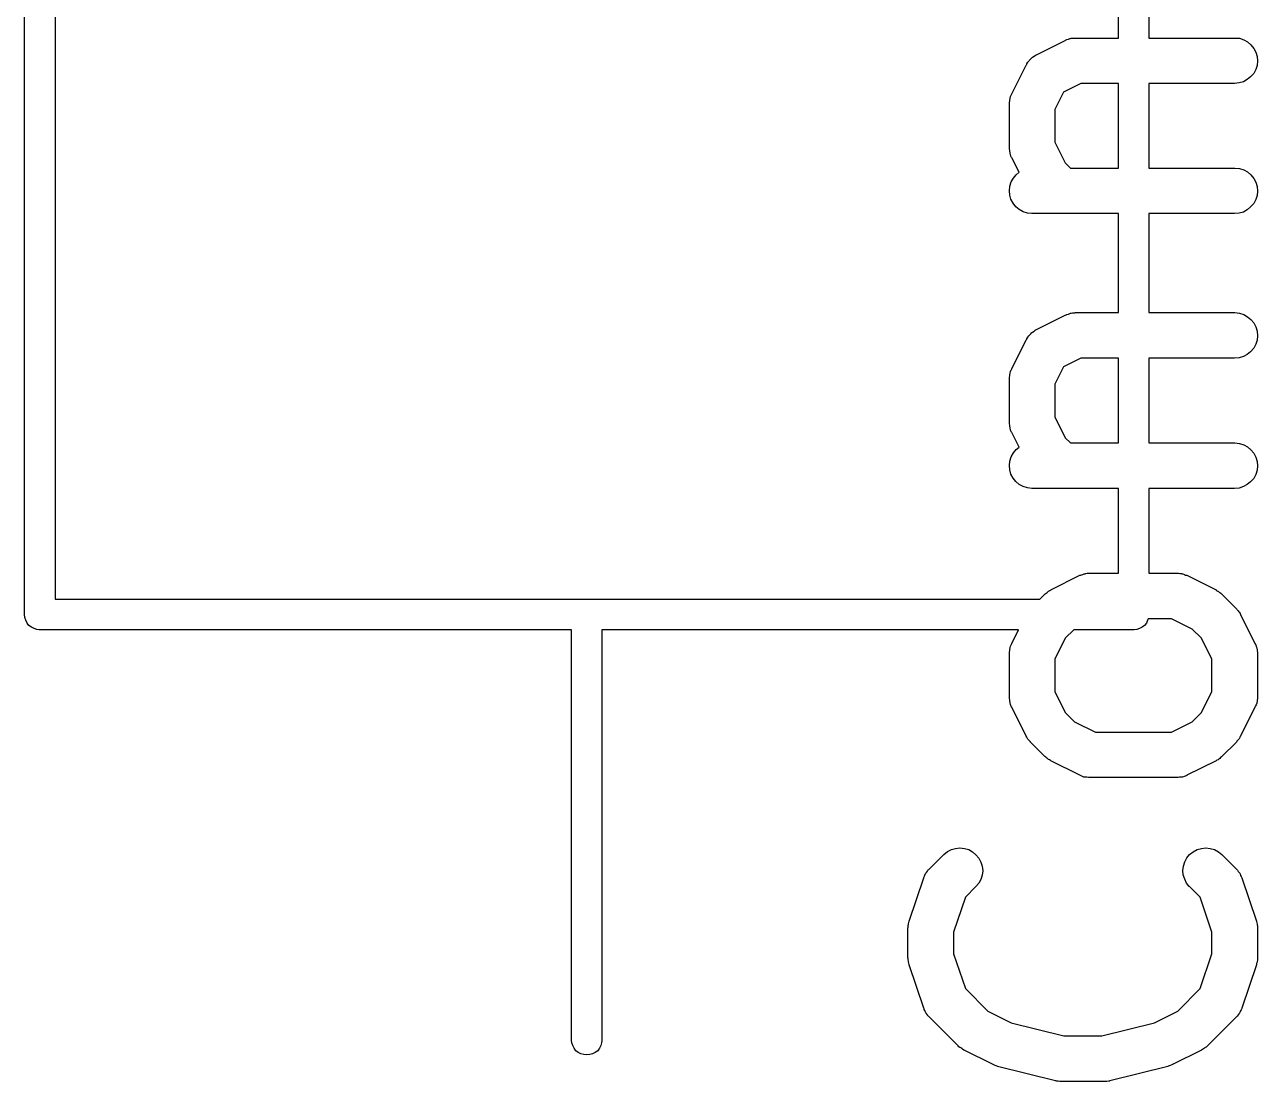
# Model space of a CAD drawing. Extents: x 118.6 to 187.3, y -130.9 to -41.9.
# Drawn here: x 164.52 to 168.577, y -130.947 to -127.468 of the extents above; entities that cross this region are included whole.
import ezdxf

# ---------------------------------------------------------------- set-up
doc = ezdxf.new("R2010")
doc.units = 0
doc.layers.add('BLACK', color=7, linetype='CONTINUOUS')

msp = doc.modelspace()

# ---------------------------------------------------------------- linework, layer by layer
at = {"layer": 'BLACK', "linetype": 'CONTINUOUS'}
for p, q in [((164.52, -129.408), (164.52, -119.512)), ((164.62, -119.56), (164.62, -129.36)), ((168.22, -126.449), (168.22, -127.512)), ((168.12, -127.512), (168.12, -126.471)), ((167.85, -127.567), (167.945, -127.52)), ((167.945, -127.52), (167.946, -127.519)), ((167.946, -127.519), (167.948, -127.518)), ((167.948, -127.518), (167.95, -127.517)), ((167.95, -127.517), (167.955, -127.516)), ((167.955, -127.516), (167.96, -127.514)), ((167.96, -127.514), (167.962, -127.514)), ((167.962, -127.514), (167.964, -127.513)), ((167.964, -127.513), (167.969, -127.513)), ((167.969, -127.513), (167.974, -127.512)), ((167.974, -127.512), (167.976, -127.512)), ((167.976, -127.512), (167.979, -127.512)), ((167.979, -127.512), (168.12, -127.512)), ((168.22, -127.512), (168.502, -127.512)), ((168.502, -127.512), (168.503, -127.512)), ((168.503, -127.512), (168.518, -127.513)), ((168.518, -127.513), (168.532, -127.518)), ((168.532, -127.518), (168.545, -127.525)), ((168.545, -127.525), (168.556, -127.534)), ((168.556, -127.534), (168.565, -127.546)), ((168.565, -127.546), (168.572, -127.559)), ((167.818, -127.597), (167.822, -127.592)), ((167.822, -127.592), (167.825, -127.588)), ((167.825, -127.588), (167.826, -127.586)), ((167.826, -127.586), (167.827, -127.585)), ((167.827, -127.585), (167.831, -127.581)), ((167.831, -127.581), (167.835, -127.577)), ((167.835, -127.577), (167.836, -127.576)), ((167.836, -127.576), (167.837, -127.575)), ((167.837, -127.575), (167.842, -127.572)), ((167.842, -127.572), (167.847, -127.569)), ((167.847, -127.569), (167.848, -127.568)), ((167.848, -127.568), (167.85, -127.567)), ((168.572, -127.559), (168.576, -127.573)), ((168.576, -127.573), (168.577, -127.587)), ((168.577, -127.587), (168.576, -127.602)), ((167.769, -127.696), (167.816, -127.601)), ((167.816, -127.601), (167.817, -127.6)), ((167.817, -127.6), (167.818, -127.598)), ((167.818, -127.598), (167.818, -127.597)), ((168.565, -127.629), (168.555, -127.64)), ((168.572, -127.616), (168.565, -127.629)), ((168.576, -127.602), (168.572, -127.616)), ((167.996, -127.662), (167.939, -127.69)), ((168.12, -127.662), (167.996, -127.662)), ((168.12, -127.94), (168.12, -127.662)), ((168.502, -127.662), (168.22, -127.662)), ((168.22, -127.662), (168.22, -127.94)), ((168.517, -127.66), (168.502, -127.662)), ((168.531, -127.656), (168.517, -127.66)), ((168.544, -127.649), (168.531, -127.656)), ((168.555, -127.64), (168.544, -127.649)), ((167.762, -127.714), (167.763, -127.712)), ((167.762, -127.719), (167.762, -127.714)), ((167.763, -127.71), (167.765, -127.705)), ((167.763, -127.712), (167.763, -127.71)), ((167.765, -127.705), (167.767, -127.7)), ((167.767, -127.7), (167.768, -127.698)), ((167.768, -127.698), (167.769, -127.696)), ((167.939, -127.69), (167.911, -127.747)), ((167.761, -127.724), (167.762, -127.719)), ((167.761, -127.726), (167.761, -127.724)), ((167.761, -127.728), (167.761, -127.726)), ((167.761, -127.73), (167.761, -127.728)), ((167.761, -127.872), (167.761, -127.73)), ((167.911, -127.747), (167.911, -127.855)), ((167.761, -127.875), (167.761, -127.872)), ((167.761, -127.877), (167.761, -127.875)), ((167.911, -127.855), (167.945, -127.923)), ((167.762, -127.882), (167.761, -127.877)), ((167.762, -127.887), (167.762, -127.882)), ((167.763, -127.889), (167.762, -127.887)), ((167.763, -127.891), (167.763, -127.889)), ((167.765, -127.896), (167.763, -127.891)), ((167.766, -127.901), (167.765, -127.896)), ((167.767, -127.903), (167.766, -127.901)), ((167.768, -127.905), (167.767, -127.903)), ((167.769, -127.906), (167.768, -127.905)), ((167.793, -127.954), (167.769, -127.906)), ((167.783, -127.962), (167.793, -127.954)), ((167.945, -127.923), (167.962, -127.94)), ((167.962, -127.94), (168.12, -127.94)), ((168.22, -127.94), (168.502, -127.94)), ((168.502, -127.94), (168.503, -127.94)), ((168.503, -127.94), (168.518, -127.942)), ((168.518, -127.942), (168.532, -127.946)), ((168.532, -127.946), (168.545, -127.953)), ((168.545, -127.953), (168.556, -127.963)), ((167.762, -128), (167.767, -127.986)), ((167.767, -127.986), (167.774, -127.973)), ((167.774, -127.973), (167.783, -127.962)), ((168.556, -127.963), (168.565, -127.974)), ((168.565, -127.974), (168.572, -127.987)), ((168.572, -127.987), (168.576, -128.001)), ((167.761, -128.015), (167.762, -128)), ((167.762, -128.029), (167.761, -128.015)), ((167.766, -128.043), (167.762, -128.029)), ((168.576, -128.03), (168.572, -128.044)), ((168.576, -128.001), (168.577, -128.016)), ((168.577, -128.016), (168.576, -128.03)), ((167.773, -128.056), (167.766, -128.043)), ((167.782, -128.068), (167.773, -128.056)), ((167.793, -128.077), (167.782, -128.068)), ((167.806, -128.084), (167.793, -128.077)), ((168.544, -128.078), (168.531, -128.085)), ((168.555, -128.068), (168.544, -128.078)), ((168.565, -128.057), (168.555, -128.068)), ((168.572, -128.044), (168.565, -128.057)), ((167.82, -128.089), (167.806, -128.084)), ((167.835, -128.09), (167.82, -128.089)), ((167.836, -128.09), (167.835, -128.09)), ((168.12, -128.09), (167.836, -128.09)), ((168.12, -128.416), (168.12, -128.09)), ((168.502, -128.09), (168.22, -128.09)), ((168.22, -128.09), (168.22, -128.416)), ((168.517, -128.089), (168.502, -128.09)), ((168.531, -128.085), (168.517, -128.089)), ((167.85, -128.472), (167.945, -128.424)), ((167.945, -128.424), (167.946, -128.424)), ((167.946, -128.424), (167.948, -128.423)), ((167.948, -128.423), (167.95, -128.422)), ((167.95, -128.422), (167.955, -128.421)), ((167.955, -128.421), (167.96, -128.419)), ((167.96, -128.419), (167.962, -128.418)), ((167.962, -128.418), (167.964, -128.418)), ((167.964, -128.418), (167.969, -128.417)), ((167.969, -128.417), (167.974, -128.417)), ((167.974, -128.417), (167.976, -128.417)), ((167.976, -128.417), (167.979, -128.416)), ((167.979, -128.416), (168.12, -128.416)), ((168.22, -128.416), (168.502, -128.416)), ((168.502, -128.416), (168.503, -128.416)), ((168.503, -128.416), (168.518, -128.418)), ((168.518, -128.418), (168.532, -128.422)), ((168.532, -128.422), (168.545, -128.43)), ((168.545, -128.43), (168.556, -128.439)), ((168.556, -128.439), (168.565, -128.45)), ((167.831, -128.486), (167.835, -128.482)), ((167.835, -128.482), (167.836, -128.481)), ((167.836, -128.481), (167.837, -128.48)), ((167.837, -128.48), (167.842, -128.477)), ((167.842, -128.477), (167.847, -128.473)), ((167.847, -128.473), (167.848, -128.473)), ((167.848, -128.473), (167.85, -128.472)), ((168.565, -128.45), (168.572, -128.463)), ((168.572, -128.463), (168.576, -128.477)), ((168.576, -128.477), (168.577, -128.492)), ((167.769, -128.601), (167.816, -128.506)), ((167.816, -128.506), (167.817, -128.505)), ((167.817, -128.505), (167.818, -128.503)), ((167.818, -128.502), (167.822, -128.497)), ((167.818, -128.503), (167.818, -128.502)), ((167.822, -128.497), (167.825, -128.492)), ((167.825, -128.492), (167.826, -128.491)), ((167.826, -128.491), (167.827, -128.49)), ((167.827, -128.49), (167.831, -128.486)), ((168.572, -128.52), (168.565, -128.533)), ((168.576, -128.507), (168.572, -128.52)), ((168.577, -128.492), (168.576, -128.507)), ((167.996, -128.566), (167.939, -128.595)), ((168.12, -128.566), (167.996, -128.566)), ((168.12, -128.845), (168.12, -128.566)), ((168.502, -128.566), (168.22, -128.566)), ((168.22, -128.566), (168.22, -128.845)), ((168.517, -128.565), (168.502, -128.566)), ((168.531, -128.561), (168.517, -128.565)), ((168.544, -128.554), (168.531, -128.561)), ((168.555, -128.545), (168.544, -128.554)), ((168.565, -128.533), (168.555, -128.545)), ((167.765, -128.61), (167.767, -128.605)), ((167.767, -128.605), (167.768, -128.603)), ((167.768, -128.603), (167.769, -128.601)), ((167.939, -128.595), (167.911, -128.652)), ((167.761, -128.629), (167.762, -128.624)), ((167.761, -128.631), (167.761, -128.629)), ((167.761, -128.633), (167.761, -128.631)), ((167.761, -128.634), (167.761, -128.633)), ((167.761, -128.777), (167.761, -128.634)), ((167.762, -128.619), (167.763, -128.617)), ((167.762, -128.624), (167.762, -128.619)), ((167.763, -128.614), (167.765, -128.61)), ((167.763, -128.617), (167.763, -128.614)), ((167.911, -128.652), (167.911, -128.759)), ((167.911, -128.759), (167.945, -128.828)), ((167.761, -128.779), (167.761, -128.777)), ((167.761, -128.782), (167.761, -128.779)), ((167.762, -128.787), (167.761, -128.782)), ((167.762, -128.792), (167.762, -128.787)), ((167.763, -128.794), (167.762, -128.792)), ((167.763, -128.796), (167.763, -128.794)), ((167.765, -128.801), (167.763, -128.796)), ((167.766, -128.806), (167.765, -128.801)), ((167.767, -128.808), (167.766, -128.806)), ((167.768, -128.81), (167.767, -128.808)), ((167.769, -128.811), (167.768, -128.81)), ((167.793, -128.859), (167.769, -128.811)), ((167.945, -128.828), (167.962, -128.845)), ((167.962, -128.845), (168.12, -128.845)), ((168.22, -128.845), (168.502, -128.845)), ((168.502, -128.845), (168.503, -128.845)), ((168.503, -128.845), (168.518, -128.847)), ((168.518, -128.847), (168.532, -128.851)), ((167.767, -128.891), (167.774, -128.878)), ((167.774, -128.878), (167.783, -128.867)), ((167.783, -128.867), (167.793, -128.859)), ((168.532, -128.851), (168.545, -128.858)), ((168.545, -128.858), (168.556, -128.868)), ((168.556, -128.868), (168.565, -128.879)), ((168.565, -128.879), (168.572, -128.892)), ((167.761, -128.919), (167.762, -128.905)), ((167.762, -128.934), (167.761, -128.919)), ((167.762, -128.905), (167.767, -128.891)), ((168.572, -128.892), (168.576, -128.906)), ((168.576, -128.906), (168.577, -128.921)), ((168.577, -128.921), (168.576, -128.935)), ((167.766, -128.948), (167.762, -128.934)), ((167.773, -128.961), (167.766, -128.948)), ((167.782, -128.972), (167.773, -128.961)), ((167.793, -128.982), (167.782, -128.972)), ((168.565, -128.962), (168.555, -128.973)), ((168.572, -128.949), (168.565, -128.962)), ((168.576, -128.935), (168.572, -128.949)), ((167.806, -128.989), (167.793, -128.982)), ((167.82, -128.993), (167.806, -128.989)), ((167.835, -128.995), (167.82, -128.993)), ((167.836, -128.995), (167.835, -128.995)), ((168.12, -128.995), (167.836, -128.995)), ((168.12, -129.274), (168.12, -128.995)), ((168.502, -128.995), (168.22, -128.995)), ((168.22, -128.995), (168.22, -129.274)), ((168.517, -128.994), (168.502, -128.995)), ((168.531, -128.989), (168.517, -128.994)), ((168.544, -128.982), (168.531, -128.989)), ((168.555, -128.973), (168.544, -128.982)), ((167.897, -129.329), (167.993, -129.281)), ((167.993, -129.281), (167.994, -129.281)), ((167.994, -129.281), (167.996, -129.28)), ((167.996, -129.28), (167.998, -129.279)), ((167.998, -129.279), (168.003, -129.278)), ((168.003, -129.278), (168.007, -129.276)), ((168.007, -129.276), (168.01, -129.276)), ((168.01, -129.276), (168.012, -129.275)), ((168.012, -129.275), (168.017, -129.274)), ((168.017, -129.274), (168.022, -129.274)), ((168.022, -129.274), (168.024, -129.274)), ((168.024, -129.274), (168.026, -129.274)), ((168.026, -129.274), (168.12, -129.274)), ((168.22, -129.274), (168.312, -129.274)), ((168.312, -129.274), (168.313, -129.274)), ((168.313, -129.274), (168.315, -129.274)), ((168.315, -129.274), (168.317, -129.274)), ((168.317, -129.274), (168.322, -129.275)), ((168.322, -129.275), (168.327, -129.275)), ((168.327, -129.275), (168.33, -129.276)), ((168.33, -129.276), (168.332, -129.276)), ((168.332, -129.276), (168.337, -129.278)), ((168.337, -129.278), (168.341, -129.28)), ((168.341, -129.28), (168.343, -129.281)), ((168.343, -129.281), (168.345, -129.281)), ((168.345, -129.281), (168.441, -129.329)), ((167.882, -129.34), (167.885, -129.337)), ((167.885, -129.337), (167.888, -129.335)), ((167.888, -129.335), (167.89, -129.333)), ((167.89, -129.333), (167.894, -129.331)), ((167.894, -129.331), (167.897, -129.329)), ((168.441, -129.329), (168.442, -129.33)), ((168.442, -129.33), (168.445, -129.332)), ((168.445, -129.332), (168.449, -129.334)), ((168.449, -129.334), (168.451, -129.336)), ((168.451, -129.336), (168.454, -129.338)), ((164.62, -129.36), (166.368, -129.36)), ((166.368, -129.36), (166.37, -129.36)), ((166.37, -129.36), (166.372, -129.36)), ((166.372, -129.36), (167.861, -129.36)), ((167.861, -129.36), (167.878, -129.343)), ((167.878, -129.343), (167.879, -129.342)), ((167.879, -129.342), (167.882, -129.34)), ((168.454, -129.338), (168.457, -129.34)), ((168.457, -129.34), (168.46, -129.343)), ((168.46, -129.343), (168.508, -129.391)), ((164.52, -129.41), (164.52, -129.408)), ((164.521, -129.42), (164.52, -129.41)), ((168.508, -129.391), (168.509, -129.392)), ((168.509, -129.392), (168.511, -129.395)), ((168.511, -129.395), (168.514, -129.398)), ((168.514, -129.398), (168.516, -129.401)), ((168.516, -129.401), (168.518, -129.403)), ((168.518, -129.403), (168.52, -129.407)), ((168.52, -129.407), (168.522, -129.41)), ((168.522, -129.41), (168.569, -129.506)), ((164.524, -129.429), (164.521, -129.42)), ((164.528, -129.438), (164.524, -129.429)), ((164.534, -129.446), (164.528, -129.438)), ((164.542, -129.452), (164.534, -129.446)), ((164.551, -129.456), (164.542, -129.452)), ((164.56, -129.459), (164.551, -129.456)), ((168.189, -129.456), (168.18, -129.459)), ((168.198, -129.452), (168.189, -129.456)), ((168.206, -129.446), (168.198, -129.452)), ((168.212, -129.438), (168.206, -129.446)), ((168.216, -129.429), (168.212, -129.438)), ((168.218, -129.424), (168.216, -129.429)), ((168.294, -129.424), (168.218, -129.424)), ((168.363, -129.458), (168.294, -129.424)), ((168.393, -129.488), (168.363, -129.458)), ((164.568, -129.46), (164.56, -129.459)), ((164.57, -129.46), (164.568, -129.46)), ((164.572, -129.46), (164.57, -129.46)), ((166.32, -129.46), (164.572, -129.46)), ((166.32, -130.812), (166.32, -129.46)), ((167.791, -129.46), (166.42, -129.46)), ((166.42, -129.46), (166.42, -130.812)), ((167.769, -129.506), (167.791, -129.46)), ((167.945, -129.488), (167.911, -129.557)), ((167.973, -129.46), (167.945, -129.488)), ((168.168, -129.46), (167.973, -129.46)), ((168.17, -129.46), (168.168, -129.46)), ((168.172, -129.46), (168.17, -129.46)), ((168.18, -129.459), (168.172, -129.46)), ((168.427, -129.557), (168.393, -129.488)), ((167.761, -129.534), (167.762, -129.529)), ((167.761, -129.536), (167.761, -129.534)), ((167.761, -129.538), (167.761, -129.536)), ((167.761, -129.539), (167.761, -129.538)), ((167.761, -129.682), (167.761, -129.539)), ((167.762, -129.523), (167.763, -129.521)), ((167.762, -129.529), (167.762, -129.523)), ((167.763, -129.519), (167.765, -129.514)), ((167.763, -129.521), (167.763, -129.519)), ((167.765, -129.514), (167.767, -129.51)), ((167.767, -129.51), (167.768, -129.508)), ((167.768, -129.508), (167.769, -129.506)), ((168.569, -129.506), (168.57, -129.506)), ((168.57, -129.506), (168.571, -129.509)), ((168.571, -129.509), (168.572, -129.51)), ((168.572, -129.51), (168.573, -129.515)), ((168.573, -129.515), (168.575, -129.52)), ((168.575, -129.52), (168.575, -129.522)), ((168.575, -129.522), (168.576, -129.524)), ((168.576, -129.524), (168.576, -129.53)), ((168.576, -129.53), (168.577, -129.535)), ((168.577, -129.535), (168.577, -129.537)), ((168.577, -129.537), (168.577, -129.539)), ((168.577, -129.539), (168.577, -129.682)), ((167.911, -129.557), (167.911, -129.664)), ((168.427, -129.664), (168.427, -129.557)), ((167.761, -129.684), (167.761, -129.682)), ((167.761, -129.686), (167.761, -129.684)), ((167.762, -129.691), (167.761, -129.686)), ((167.762, -129.696), (167.762, -129.691)), ((167.763, -129.699), (167.762, -129.696)), ((167.763, -129.701), (167.763, -129.699)), ((167.765, -129.706), (167.763, -129.701)), ((167.911, -129.664), (167.945, -129.733)), ((168.393, -129.733), (168.427, -129.664)), ((168.575, -129.702), (168.573, -129.707)), ((168.576, -129.697), (168.575, -129.7)), ((168.575, -129.7), (168.575, -129.702)), ((168.577, -129.687), (168.576, -129.692)), ((168.576, -129.692), (168.576, -129.697)), ((168.577, -129.682), (168.577, -129.683)), ((168.577, -129.683), (168.577, -129.685)), ((168.577, -129.685), (168.577, -129.687)), ((167.766, -129.71), (167.765, -129.706)), ((167.767, -129.712), (167.766, -129.71)), ((167.768, -129.715), (167.767, -129.712)), ((167.769, -129.715), (167.768, -129.715)), ((167.816, -129.811), (167.769, -129.715)), ((167.945, -129.733), (167.975, -129.763)), ((168.363, -129.763), (168.393, -129.733)), ((168.569, -129.715), (168.522, -129.811)), ((168.57, -129.713), (168.569, -129.715)), ((168.571, -129.711), (168.57, -129.713)), ((168.573, -129.707), (168.571, -129.711)), ((167.975, -129.763), (168.044, -129.797)), ((168.294, -129.797), (168.363, -129.763)), ((167.818, -129.814), (167.816, -129.811)), ((167.82, -129.818), (167.818, -129.814)), ((167.822, -129.82), (167.82, -129.818)), ((167.824, -129.823), (167.822, -129.82)), ((167.827, -129.826), (167.824, -129.823)), ((168.044, -129.797), (168.294, -129.797)), ((168.515, -129.821), (168.513, -129.824)), ((168.517, -129.819), (168.515, -129.821)), ((168.519, -129.815), (168.517, -129.819)), ((168.521, -129.812), (168.519, -129.815)), ((168.522, -129.811), (168.521, -129.812)), ((167.83, -129.829), (167.827, -129.826)), ((167.83, -129.83), (167.83, -129.829)), ((167.878, -129.878), (167.83, -129.83)), ((168.508, -129.83), (168.46, -129.878)), ((168.51, -129.827), (168.508, -129.83)), ((168.513, -129.824), (168.51, -129.827)), ((167.881, -129.88), (167.878, -129.878)), ((167.884, -129.883), (167.881, -129.88)), ((167.887, -129.885), (167.884, -129.883)), ((167.889, -129.887), (167.887, -129.885)), ((167.893, -129.889), (167.889, -129.887)), ((167.896, -129.891), (167.893, -129.889)), ((167.897, -129.892), (167.896, -129.891)), ((167.993, -129.939), (167.897, -129.892)), ((168.441, -129.892), (168.345, -129.939)), ((168.444, -129.89), (168.441, -129.892)), ((168.448, -129.888), (168.444, -129.89)), ((168.45, -129.886), (168.448, -129.888)), ((168.453, -129.884), (168.45, -129.886)), ((168.456, -129.881), (168.453, -129.884)), ((168.459, -129.879), (168.456, -129.881)), ((168.46, -129.878), (168.459, -129.879)), ((167.995, -129.94), (167.993, -129.939)), ((167.997, -129.941), (167.995, -129.94)), ((168.002, -129.943), (167.997, -129.941)), ((168.006, -129.945), (168.002, -129.943)), ((168.008, -129.945), (168.006, -129.945)), ((168.011, -129.946), (168.008, -129.945)), ((168.329, -129.945), (168.326, -129.946)), ((168.331, -129.945), (168.329, -129.945)), ((168.336, -129.943), (168.331, -129.945)), ((168.34, -129.942), (168.336, -129.943)), ((168.342, -129.941), (168.34, -129.942)), ((168.345, -129.94), (168.342, -129.941)), ((168.345, -129.939), (168.345, -129.94)), ((168.016, -129.946), (168.011, -129.946)), ((168.021, -129.947), (168.016, -129.946)), ((168.023, -129.947), (168.021, -129.947)), ((168.025, -129.947), (168.023, -129.947)), ((168.026, -129.947), (168.025, -129.947)), ((168.312, -129.947), (168.026, -129.947)), ((168.314, -129.947), (168.312, -129.947)), ((168.316, -129.947), (168.314, -129.947)), ((168.321, -129.946), (168.316, -129.947)), ((168.326, -129.946), (168.321, -129.946)), ((167.557, -130.19), (167.57, -130.184)), ((167.57, -130.184), (167.584, -130.18)), ((167.584, -130.18), (167.598, -130.178)), ((167.598, -130.178), (167.613, -130.18)), ((167.613, -130.18), (167.627, -130.184)), ((167.627, -130.184), (167.64, -130.191)), ((168.366, -130.191), (168.379, -130.184)), ((168.379, -130.184), (168.393, -130.18)), ((168.393, -130.18), (168.407, -130.178)), ((168.407, -130.178), (168.422, -130.18)), ((168.422, -130.18), (168.436, -130.184)), ((168.436, -130.184), (168.449, -130.191)), ((167.497, -130.248), (167.545, -130.2)), ((167.545, -130.2), (167.557, -130.19)), ((167.545, -130.2), (167.545, -130.2)), ((167.64, -130.191), (167.651, -130.201)), ((167.651, -130.201), (167.66, -130.212)), ((167.66, -130.212), (167.667, -130.225)), ((167.667, -130.225), (167.671, -130.239)), ((168.334, -130.238), (168.338, -130.224)), ((168.338, -130.224), (168.345, -130.211)), ((168.345, -130.211), (168.354, -130.2)), ((168.354, -130.2), (168.366, -130.191)), ((168.449, -130.191), (168.46, -130.2)), ((168.46, -130.2), (168.508, -130.248)), ((167.481, -130.272), (167.483, -130.268)), ((167.483, -130.268), (167.485, -130.263)), ((167.485, -130.263), (167.487, -130.261)), ((167.487, -130.261), (167.488, -130.259)), ((167.488, -130.259), (167.491, -130.255)), ((167.491, -130.255), (167.494, -130.251)), ((167.494, -130.251), (167.496, -130.25)), ((167.496, -130.25), (167.497, -130.248)), ((167.671, -130.268), (167.667, -130.282)), ((167.671, -130.239), (167.673, -130.254)), ((167.673, -130.254), (167.671, -130.268)), ((168.332, -130.253), (168.334, -130.238)), ((168.333, -130.267), (168.332, -130.253)), ((168.338, -130.281), (168.333, -130.267)), ((168.508, -130.248), (168.509, -130.249)), ((168.509, -130.249), (168.51, -130.25)), ((168.51, -130.25), (168.512, -130.252)), ((168.512, -130.252), (168.514, -130.256)), ((168.514, -130.256), (168.518, -130.26)), ((168.518, -130.26), (168.519, -130.262)), ((168.519, -130.262), (168.52, -130.264)), ((168.52, -130.264), (168.522, -130.269)), ((168.522, -130.269), (168.524, -130.273)), ((167.431, -130.42), (167.479, -130.277)), ((167.479, -130.276), (167.48, -130.274)), ((167.479, -130.277), (167.479, -130.276)), ((167.48, -130.274), (167.481, -130.272)), ((167.651, -130.306), (167.616, -130.341)), ((167.66, -130.295), (167.651, -130.306)), ((167.667, -130.282), (167.66, -130.295)), ((168.344, -130.294), (168.338, -130.281)), ((168.353, -130.306), (168.344, -130.294)), ((168.354, -130.306), (168.353, -130.306)), ((168.389, -130.341), (168.354, -130.306)), ((168.524, -130.273), (168.525, -130.275)), ((168.525, -130.275), (168.526, -130.277)), ((168.526, -130.277), (168.574, -130.42)), ((167.616, -130.341), (167.577, -130.456)), ((168.427, -130.456), (168.389, -130.341)), ((167.428, -130.434), (167.429, -130.431)), ((167.429, -130.428), (167.43, -130.424)), ((167.429, -130.431), (167.429, -130.428)), ((167.43, -130.424), (167.431, -130.42)), ((168.574, -130.42), (168.574, -130.421)), ((168.574, -130.421), (168.575, -130.425)), ((168.575, -130.425), (168.576, -130.429)), ((168.576, -130.429), (168.576, -130.432)), ((168.576, -130.432), (168.577, -130.435)), ((167.427, -130.443), (167.428, -130.439)), ((167.427, -130.444), (167.427, -130.443)), ((167.427, -130.539), (167.427, -130.444)), ((167.428, -130.439), (167.428, -130.434)), ((167.577, -130.456), (167.577, -130.527)), ((168.427, -130.527), (168.427, -130.456)), ((168.577, -130.435), (168.577, -130.44)), ((168.577, -130.44), (168.577, -130.444)), ((168.577, -130.444), (168.577, -130.539)), ((167.428, -130.543), (167.427, -130.539)), ((167.428, -130.547), (167.428, -130.543)), ((167.429, -130.551), (167.428, -130.547)), ((167.429, -130.554), (167.429, -130.551)), ((167.43, -130.558), (167.429, -130.554)), ((167.577, -130.527), (167.616, -130.641)), ((168.389, -130.641), (168.427, -130.527)), ((168.577, -130.548), (168.576, -130.552)), ((168.576, -130.552), (168.576, -130.555)), ((168.577, -130.539), (168.577, -130.54)), ((168.577, -130.54), (168.577, -130.544)), ((168.577, -130.544), (168.577, -130.548)), ((167.431, -130.562), (167.43, -130.558)), ((167.431, -130.563), (167.431, -130.562)), ((167.479, -130.706), (167.431, -130.563)), ((168.574, -130.563), (168.526, -130.706)), ((168.576, -130.555), (168.574, -130.559)), ((168.574, -130.559), (168.574, -130.563)), ((167.616, -130.641), (167.69, -130.716)), ((168.315, -130.716), (168.389, -130.641)), ((167.48, -130.708), (167.479, -130.706)), ((167.48, -130.71), (167.48, -130.708)), ((167.483, -130.714), (167.48, -130.71)), ((167.485, -130.719), (167.483, -130.714)), ((167.69, -130.716), (167.767, -130.754)), ((168.238, -130.754), (168.315, -130.716)), ((168.522, -130.715), (168.519, -130.72)), ((168.524, -130.711), (168.522, -130.715)), ((168.525, -130.709), (168.524, -130.711)), ((168.526, -130.707), (168.525, -130.709)), ((168.526, -130.706), (168.526, -130.707)), ((167.486, -130.721), (167.485, -130.719)), ((167.487, -130.723), (167.486, -130.721)), ((167.49, -130.727), (167.487, -130.723)), ((167.493, -130.731), (167.49, -130.727)), ((167.495, -130.732), (167.493, -130.731)), ((167.496, -130.734), (167.495, -130.732)), ((167.497, -130.735), (167.496, -130.734)), ((167.592, -130.83), (167.497, -130.735)), ((167.767, -130.754), (167.94, -130.797)), ((168.065, -130.797), (168.238, -130.754)), ((168.508, -130.735), (168.413, -130.83)), ((168.509, -130.733), (168.508, -130.735)), ((168.511, -130.732), (168.509, -130.733)), ((168.514, -130.728), (168.511, -130.732)), ((168.517, -130.724), (168.514, -130.728)), ((168.518, -130.722), (168.517, -130.724)), ((168.519, -130.72), (168.518, -130.722)), ((167.94, -130.797), (168.065, -130.797)), ((166.321, -130.82), (166.32, -130.812)), ((166.324, -130.829), (166.321, -130.82)), ((166.328, -130.838), (166.324, -130.829)), ((166.334, -130.846), (166.328, -130.838)), ((166.412, -130.838), (166.406, -130.846)), ((166.416, -130.829), (166.412, -130.838)), ((166.419, -130.82), (166.416, -130.829)), ((166.42, -130.812), (166.419, -130.82)), ((167.595, -130.833), (167.592, -130.83)), ((167.598, -130.836), (167.595, -130.833)), ((167.601, -130.837), (167.598, -130.836)), ((167.604, -130.839), (167.601, -130.837)), ((168.403, -130.838), (168.4, -130.84)), ((168.405, -130.836), (168.403, -130.838)), ((168.409, -130.834), (168.405, -130.836)), ((168.412, -130.831), (168.409, -130.834)), ((168.413, -130.83), (168.412, -130.831)), ((166.342, -130.852), (166.334, -130.846)), ((166.351, -130.856), (166.342, -130.852)), ((166.36, -130.859), (166.351, -130.856)), ((166.37, -130.86), (166.36, -130.859)), ((166.38, -130.859), (166.37, -130.86)), ((166.389, -130.856), (166.38, -130.859)), ((166.398, -130.852), (166.389, -130.856)), ((166.406, -130.846), (166.398, -130.852)), ((167.607, -130.841), (167.604, -130.839)), ((167.611, -130.844), (167.607, -130.841)), ((167.612, -130.844), (167.611, -130.844)), ((167.707, -130.892), (167.612, -130.844)), ((168.393, -130.844), (168.298, -130.892)), ((168.397, -130.842), (168.393, -130.844)), ((168.4, -130.84), (168.397, -130.842)), ((167.708, -130.892), (167.707, -130.892)), ((167.707, -130.892), (167.707, -130.892)), ((167.714, -130.895), (167.708, -130.892)), ((167.721, -130.897), (167.714, -130.895)), ((167.722, -130.898), (167.721, -130.897)), ((167.721, -130.897), (167.721, -130.897)), ((167.721, -130.897), (167.721, -130.897)), ((167.913, -130.945), (167.722, -130.898)), ((168.282, -130.898), (168.092, -130.945)), ((168.283, -130.897), (168.282, -130.898)), ((168.29, -130.895), (168.283, -130.897)), ((168.283, -130.897), (168.283, -130.897)), ((168.296, -130.893), (168.29, -130.895)), ((168.297, -130.892), (168.296, -130.893)), ((168.298, -130.892), (168.297, -130.892)), ((168.297, -130.892), (168.297, -130.892)), ((167.914, -130.945), (167.913, -130.945)), ((167.915, -130.946), (167.914, -130.945)), ((167.921, -130.946), (167.915, -130.946)), ((167.927, -130.947), (167.921, -130.946)), ((167.929, -130.947), (167.927, -130.947)), ((167.93, -130.947), (167.929, -130.947)), ((167.931, -130.947), (167.93, -130.947)), ((168.074, -130.947), (167.931, -130.947)), ((168.075, -130.947), (168.074, -130.947)), ((168.076, -130.947), (168.075, -130.947)), ((168.082, -130.947), (168.076, -130.947)), ((168.088, -130.946), (168.082, -130.947)), ((168.09, -130.946), (168.088, -130.946)), ((168.091, -130.945), (168.09, -130.946)), ((168.092, -130.945), (168.091, -130.945))]:
    msp.add_line(p, q, dxfattribs=at)

doc.saveas('drawing.dxf')
